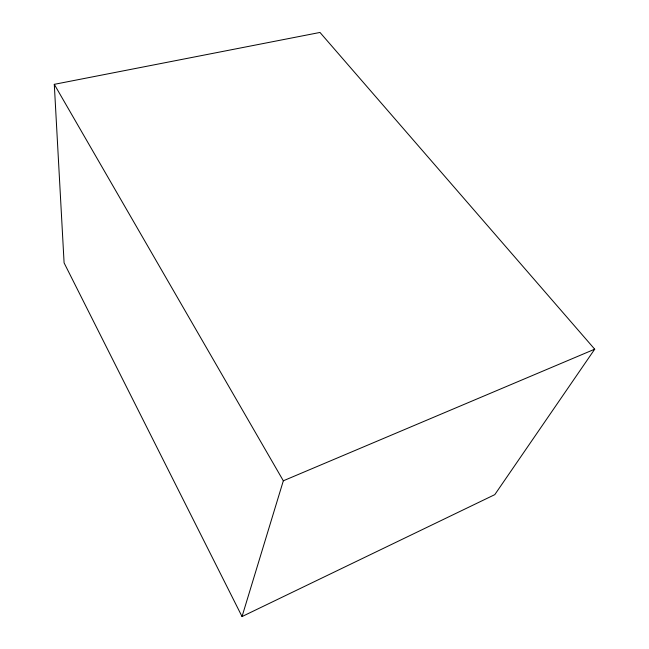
<?xml version="1.0" encoding="UTF-8"?>
<svg xmlns="http://www.w3.org/2000/svg" width="649" height="649" viewBox="0 0 649 649"><rect width="100%" height="100%" fill="white"/><g stroke="black" fill="none" stroke-linecap="round" stroke-linejoin="round"><path stroke-width="0.97" d="M242.036 616.55L283.329 480.795L54.289 84.338L319.989 32.45L594.711 349.194L494.789 494.643L242.036 616.55L64.097 262.886L54.289 84.338M283.329 480.795L594.711 349.194"/></g></svg>
